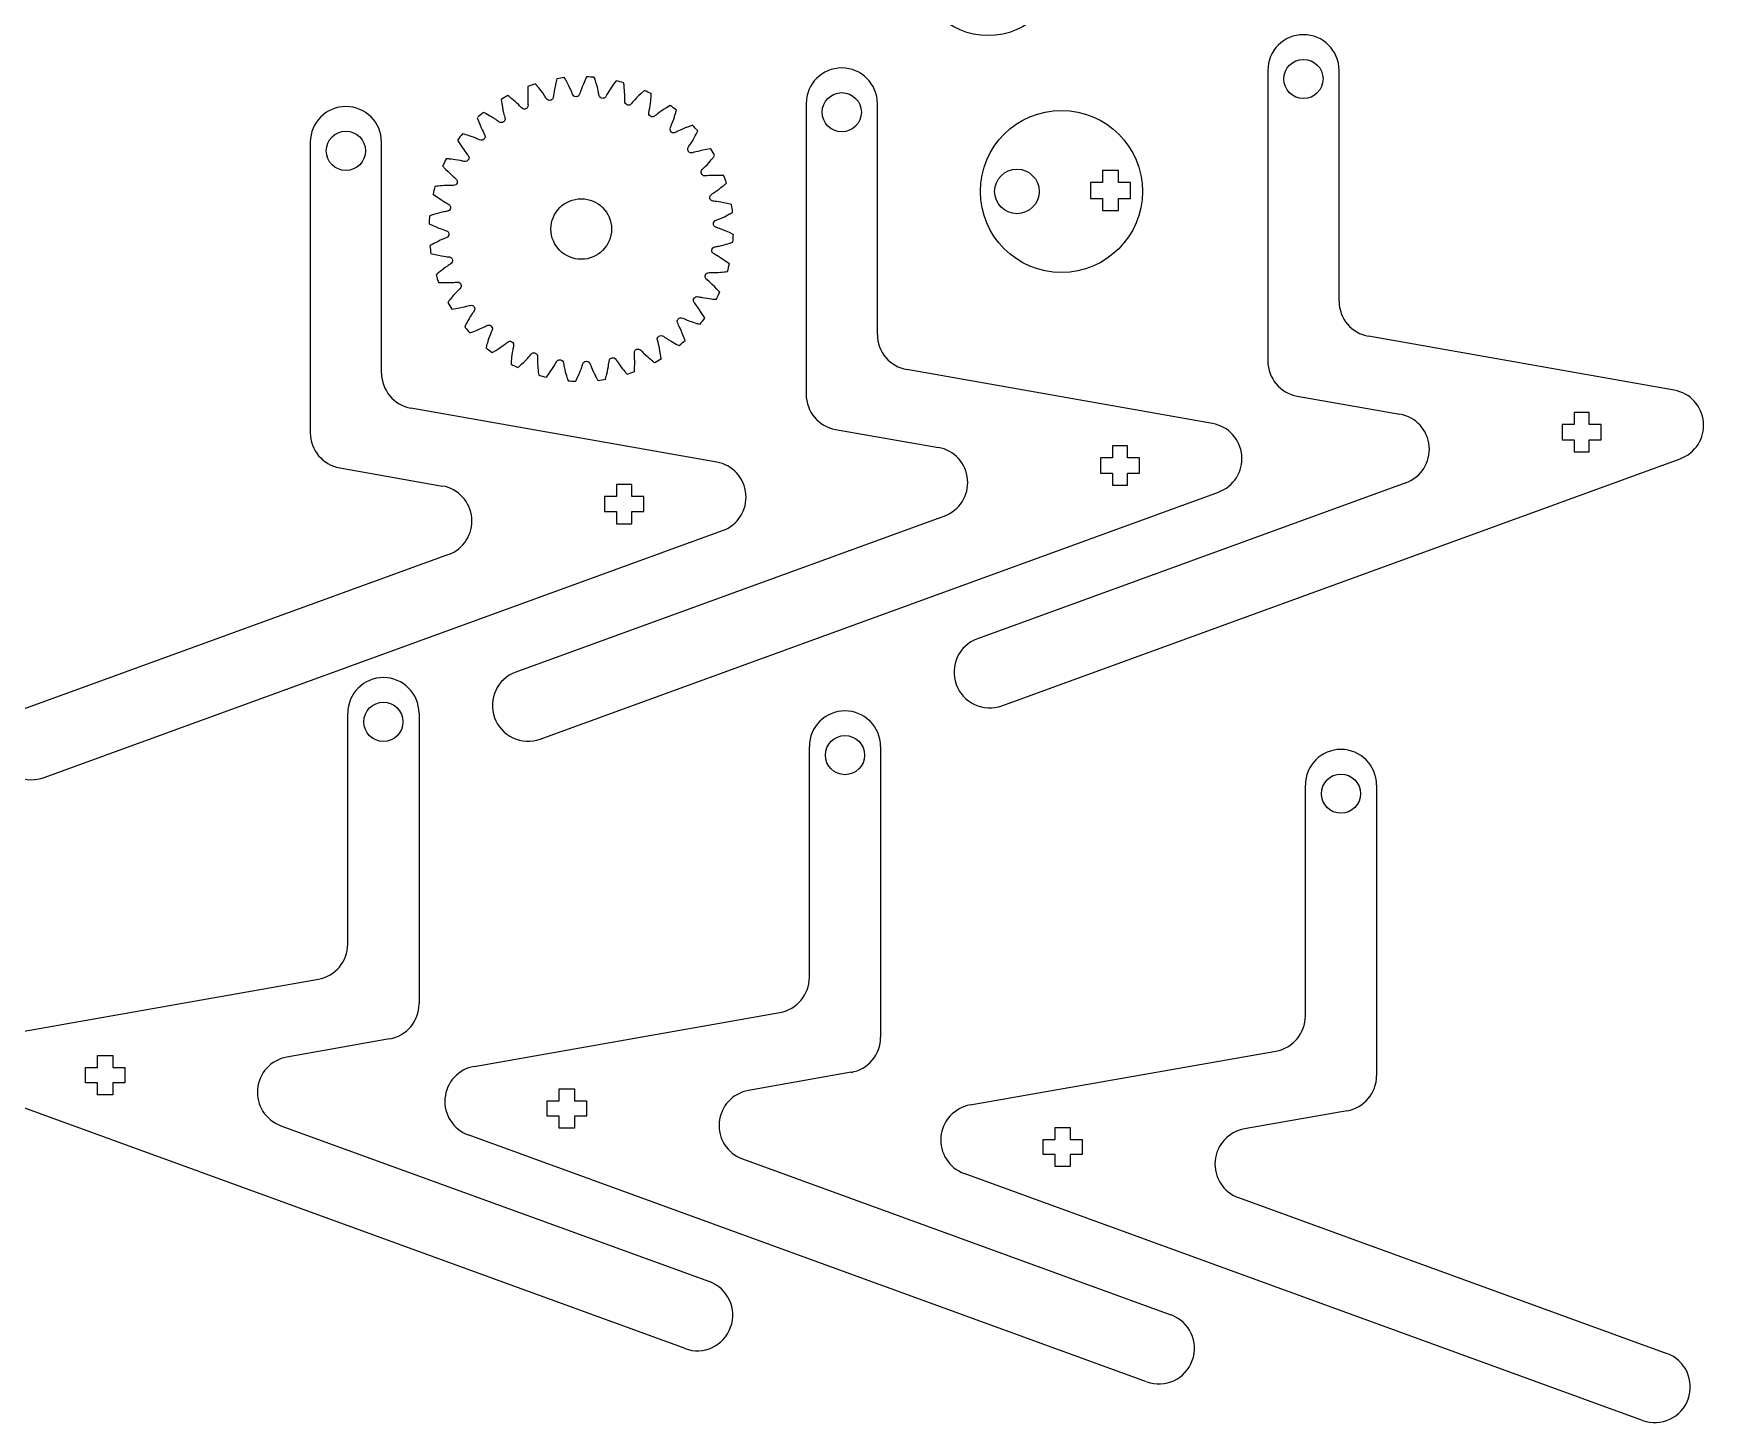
# Model space of a CAD drawing. Header units: millimetres. Extents: x -192 to 283, y -242 to 46.
# Drawn here: x 95.4 to 283, y -217.3 to -61.3 of the extents above; entities that cross this region are included whole.
import ezdxf

# ---------------------------------------------------------------- set-up
doc = ezdxf.new("R2010")
doc.units = ezdxf.units.MM

msp = doc.modelspace()

# ---------------------------------------------------------------- linework, layer by layer
at = {"color": 7, "linetype": 'Continuous'}
for p, q in [((234.04, -65.47), (234.04, -98.11)), ((242.04, -91.4), (242.04, -65.47)), ((182.19, -69.21), (182.19, -101.85)), ((190.19, -95.14), (190.19, -69.21)), ((126.5, -73.54), (126.5, -106.18)), ((134.5, -99.47), (134.5, -73.54)), ((217.26, -76.71), (215.46, -76.71)), ((215.46, -76.71), (215.46, -78.06)), ((217.26, -78.06), (217.26, -76.71)), ((214.11, -78.06), (214.11, -79.86)), ((215.46, -78.06), (214.11, -78.06)), ((218.61, -78.06), (217.26, -78.06)), ((218.61, -79.86), (218.61, -78.06)), ((214.11, -79.86), (215.46, -79.86)), ((215.46, -79.86), (215.46, -81.21)), ((217.26, -81.21), (217.26, -79.86)), ((217.26, -79.86), (218.61, -79.86)), ((215.46, -81.21), (217.26, -81.21)), ((279.67, -101.39), (245.34, -95.34)), ((227.83, -105.13), (193.5, -99.08)), ((237.34, -102.05), (248.88, -104.08)), ((172.14, -109.46), (137.81, -103.41)), ((268.43, -103.91), (268.43, -105.26)), ((270.13, -103.91), (268.43, -103.91)), ((270.13, -105.26), (270.13, -103.91)), ((185.5, -105.79), (197.04, -107.82)), ((267.08, -105.26), (267.08, -106.96)), ((268.43, -105.26), (267.08, -105.26)), ((271.48, -105.26), (270.13, -105.26)), ((271.48, -106.96), (271.48, -105.26)), ((216.59, -107.65), (216.59, -109)), ((218.29, -107.65), (216.59, -107.65)), ((218.29, -109), (218.29, -107.65)), ((267.08, -106.96), (268.43, -106.96)), ((268.43, -106.96), (268.43, -108.31)), ((268.43, -108.31), (270.13, -108.31)), ((270.13, -106.96), (271.48, -106.96)), ((270.13, -108.31), (270.13, -106.96)), ((129.81, -110.12), (141.34, -112.15)), ((204.16, -136.82), (280.34, -109.09)), ((215.24, -109), (215.24, -110.7)), ((216.59, -109), (215.24, -109)), ((219.64, -109), (218.29, -109)), ((219.64, -110.7), (219.64, -109)), ((160.9, -111.98), (160.9, -113.33)), ((162.6, -111.98), (160.9, -111.98)), ((162.6, -113.33), (162.6, -111.98)), ((249.55, -111.78), (201.43, -129.3)), ((215.24, -110.7), (216.59, -110.7)), ((216.59, -110.7), (216.59, -112.05)), ((216.59, -112.05), (218.29, -112.05)), ((218.29, -110.7), (219.64, -110.7)), ((218.29, -112.05), (218.29, -110.7)), ((152.32, -140.56), (228.5, -112.83)), ((159.55, -113.33), (159.55, -115.03)), ((160.9, -113.33), (159.55, -113.33)), ((163.95, -113.33), (162.6, -113.33)), ((163.95, -115.03), (163.95, -113.33)), ((197.71, -115.52), (149.58, -133.04)), ((159.55, -115.03), (160.9, -115.03)), ((160.9, -115.03), (160.9, -116.38)), ((162.6, -115.03), (163.95, -115.03)), ((162.6, -116.38), (162.6, -115.03)), ((96.63, -144.89), (172.81, -117.16)), ((160.9, -116.38), (162.6, -116.38)), ((142.02, -119.85), (93.89, -137.37)), ((130.71, -163.59), (130.71, -137.66)), ((138.71, -137.66), (138.71, -170.3)), ((182.55, -167.33), (182.55, -141.4)), ((190.55, -141.4), (190.55, -174.05)), ((238.25, -171.66), (238.25, -145.73)), ((246.25, -145.73), (246.25, -178.37)), ((93.08, -173.58), (127.41, -167.53)), ((144.92, -177.32), (179.25, -171.27)), ((135.41, -174.24), (123.87, -176.28)), ((102.62, -177.46), (102.62, -176.11)), ((102.62, -176.11), (104.32, -176.11)), ((104.32, -176.11), (104.32, -177.46)), ((200.61, -181.65), (234.94, -175.6)), ((101.27, -179.16), (101.27, -177.46)), ((101.27, -177.46), (102.62, -177.46)), ((104.32, -177.46), (105.67, -177.46)), ((105.67, -177.46), (105.67, -179.16)), ((187.25, -177.98), (175.71, -180.02)), ((102.62, -179.16), (101.27, -179.16)), ((102.62, -180.51), (102.62, -179.16)), ((105.67, -179.16), (104.32, -179.16)), ((104.32, -179.16), (104.32, -180.51)), ((154.46, -181.2), (154.46, -179.85)), ((154.46, -179.85), (156.16, -179.85)), ((156.16, -179.85), (156.16, -181.2)), ((168.59, -209.01), (92.4, -181.28)), ((104.32, -180.51), (102.62, -180.51)), ((153.11, -182.9), (153.11, -181.2)), ((153.11, -181.2), (154.46, -181.2)), ((156.16, -181.2), (157.51, -181.2)), ((157.51, -181.2), (157.51, -182.9)), ((154.46, -182.9), (153.11, -182.9)), ((154.46, -184.25), (154.46, -182.9)), ((157.51, -182.9), (156.16, -182.9)), ((156.16, -182.9), (156.16, -184.25)), ((242.94, -182.31), (231.4, -184.35)), ((123.19, -183.98), (171.32, -201.49)), ((220.43, -212.75), (144.25, -185.02)), ((156.16, -184.25), (154.46, -184.25)), ((208.8, -187.23), (208.8, -185.53)), ((208.8, -185.53), (210.15, -185.53)), ((210.15, -185.53), (210.15, -184.18)), ((210.15, -184.18), (211.85, -184.18)), ((211.85, -184.18), (211.85, -185.53)), ((211.85, -185.53), (213.2, -185.53)), ((213.2, -185.53), (213.2, -187.23)), ((210.15, -187.23), (208.8, -187.23)), ((210.15, -188.58), (210.15, -187.23)), ((213.2, -187.23), (211.85, -187.23)), ((211.85, -187.23), (211.85, -188.58)), ((175.04, -187.72), (223.16, -205.23)), ((276.12, -217.08), (199.94, -189.35)), ((211.85, -188.58), (210.15, -188.58)), ((230.73, -192.05), (278.86, -209.56))]:
    msp.add_line(p, q, dxfattribs=at)
for centre, radius in [((202.63, -53.47), 8.1), ((238.04, -66.44), 2.2), ((186.19, -70.18), 2.2), ((210.86, -79.07), 9.1), ((130.5, -74.51), 2.2), ((205.86, -79.07), 2.5), ((156.93, -83.29), 3.4), ((134.71, -138.63), 2.2), ((186.55, -142.37), 2.2), ((242.25, -146.7), 2.2)]:
    msp.add_circle(centre, radius, dxfattribs=at)
for centre, radius, start, end in [((238.04, -65.47), 4, 90, 180), ((238.04, -65.47), 4, 0, 90), ((186.19, -69.21), 4, 90, 180), ((186.19, -69.21), 4, 0, 90), ((156.93, -83.29), 17.1, 107.5859, 110.4998), ((156.93, -83.29), 17.1, 96.3359, 99.2498), ((156.93, -83.29), 17.1, 85.0859, 87.9998), ((156.93, -83.29), 17.1, 73.8359, 76.7498), ((156.93, -83.29), 17.1, 118.8359, 121.7498), ((156.93, -83.29), 17.1, 62.5859, 65.4998), ((130.5, -73.54), 4, 90, 180), ((130.5, -73.54), 4, 0, 90), ((156.93, -83.29), 17.1, 130.0859, 132.9998), ((156.93, -83.29), 17.1, 51.3359, 54.2498), ((156.93, -83.29), 17.1, 141.3359, 144.2498), ((156.93, -83.29), 17.1, 40.0859, 42.9998), ((156.93, -83.29), 17.1, 28.8359, 31.7498), ((156.93, -83.29), 17.1, 152.5859, 155.4998), ((156.93, -83.29), 17.1, 163.8359, 166.7498), ((156.93, -83.29), 17.1, 17.5859, 20.4998), ((156.93, -83.29), 17.1, 6.3359, 9.2498), ((156.93, -83.29), 17.1, 175.0859, 177.9998), ((156.93, -83.29), 17.1, 355.0859, 357.9998), ((156.93, -83.29), 17.1, 186.3359, 189.2498), ((156.93, -83.29), 17.1, 343.8359, 346.7498), ((156.93, -83.29), 17.1, 197.5859, 200.4998), ((156.93, -83.29), 17.1, 208.8359, 211.7498), ((156.93, -83.29), 17.1, 332.5859, 335.4998), ((246.04, -91.4), 4, 180, 260), ((156.93, -83.29), 17.1, 321.3359, 324.2498), ((156.93, -83.29), 17.1, 220.0859, 222.9998), ((194.19, -95.14), 4, 180, 260), ((156.93, -83.29), 17.1, 231.3359, 234.2498), ((156.93, -83.29), 17.1, 310.0859, 312.9998), ((156.93, -83.29), 17.1, 242.5859, 245.4998), ((156.93, -83.29), 17.1, 287.5859, 290.4998), ((156.93, -83.29), 17.1, 298.8359, 301.7498), ((238.04, -98.11), 4, 180, 260), ((138.5, -99.47), 4, 180, 260), ((156.93, -83.29), 17.1, 253.8359, 256.7498), ((156.93, -83.29), 17.1, 265.0859, 267.9998), ((156.93, -83.29), 17.1, 276.3359, 279.2498), ((186.19, -101.85), 4, 180, 260), ((278.98, -105.33), 4, 290, 80), ((248.18, -108.02), 4, 290, 80), ((130.5, -106.18), 4, 180, 260), ((227.13, -109.07), 4, 290, 80), ((196.34, -111.76), 4, 290, 80), ((171.44, -113.4), 4, 290, 80), ((140.65, -116.09), 4, 290, 80), ((202.79, -133.06), 4, 110, 200), ((150.95, -136.8), 4, 110, 200), ((134.71, -137.66), 4, 90, 180), ((134.71, -137.66), 4, 0, 90), ((202.79, -133.06), 4, 200, 290), ((150.95, -136.8), 4, 200, 290), ((186.55, -141.4), 4, 90, 180), ((186.55, -141.4), 4, 0, 90), ((95.26, -141.13), 4, 200, 290), ((242.25, -145.73), 4, 90, 180), ((242.25, -145.73), 4, 0, 90), ((126.71, -163.59), 4, 280, 0), ((178.55, -167.33), 4, 280, 0), ((134.71, -170.3), 4, 280, 0), ((234.25, -171.66), 4, 280, 0), ((186.55, -174.05), 4, 280, 0), ((124.56, -180.22), 4, 100, 250), ((145.61, -181.26), 4, 100, 250), ((176.41, -183.96), 4, 100, 250), ((242.25, -178.37), 4, 280, 0), ((201.31, -185.59), 4, 100, 250), ((232.1, -188.29), 4, 100, 250), ((169.95, -205.25), 4, 340, 70), ((221.8, -208.99), 4, 340, 70), ((169.95, -205.25), 4, 250, 340), ((277.49, -213.32), 4, 340, 70), ((221.8, -208.99), 4, 250, 340), ((277.49, -213.32), 4, 250, 340)]:
    msp.add_arc(centre, radius, start, end, dxfattribs=at)
for points, knots in [([(150.94, -67.28), (150.88, -68.67), (150.98, -69.35), (150.94, -69.63), (150.73, -69.8), (150.46, -69.85), (150.22, -69.7), (149.77, -69.18), (148.68, -68.31), (149.07, -68.58), (148.68, -68.31)], [0, 0, 0, 0, 0.264202, 0.395366, 0.448112, 0.5, 0.551888, 0.604634, 0.735798, 1, 1, 1, 1]), ([(154.18, -66.41), (153.85, -67.77), (153.82, -68.46), (153.72, -68.72), (153.48, -68.85), (153.21, -68.85), (153, -68.66), (152.66, -68.05), (151.76, -66.99), (152.1, -67.33), (151.76, -66.99)], [0, 0, 0, 0, 0.264198, 0.395363, 0.44811, 0.499998, 0.551886, 0.604633, 0.735797, 1, 1, 1, 1]), ([(157.52, -66.2), (156.94, -67.47), (156.77, -68.14), (156.63, -68.38), (156.36, -68.45), (156.09, -68.4), (155.93, -68.17), (155.72, -67.52), (155.04, -66.3), (155.3, -66.69), (155.04, -66.3)], [0, 0, 0, 0, 0.264196, 0.395361, 0.448108, 0.499996, 0.551884, 0.604632, 0.735796, 1, 1, 1, 1]), ([(160.84, -66.65), (160.02, -67.78), (159.73, -68.4), (159.54, -68.61), (159.27, -68.63), (159.02, -68.52), (158.9, -68.27), (158.82, -67.58), (158.39, -66.26), (158.57, -66.69), (158.39, -66.26)], [0, 0, 0, 0, 0.264199, 0.395363, 0.44811, 0.499998, 0.551886, 0.604633, 0.735797, 1, 1, 1, 1]), ([(164.02, -67.73), (162.99, -68.68), (162.58, -69.24), (162.36, -69.4), (162.09, -69.37), (161.86, -69.22), (161.8, -68.94), (161.85, -68.25), (161.69, -66.87), (161.78, -67.33), (161.69, -66.87)], [0, 0, 0, 0, 0.264198, 0.395362, 0.448109, 0.499997, 0.551885, 0.604632, 0.735797, 1, 1, 1, 1]), ([(147.93, -68.75), (148.14, -70.13), (148.38, -70.78), (148.39, -71.06), (148.21, -71.27), (147.96, -71.37), (147.7, -71.27), (147.16, -70.85), (145.91, -70.21), (146.35, -70.39), (145.91, -70.21)], [0, 0, 0, 0, 0.2642034, 0.395367, 0.4481136, 0.5000012, 0.5518887, 0.6046354, 0.735799, 1, 1, 1, 1]), ([(166.92, -69.41), (165.73, -70.14), (165.21, -70.61), (164.96, -70.73), (164.7, -70.64), (164.51, -70.45), (164.5, -70.17), (164.69, -69.5), (164.8, -68.11), (164.8, -68.59), (164.8, -68.11)], [0, 0, 0, 0, 0.2641971, 0.3953618, 0.4481089, 0.4999969, 0.5518849, 0.604632, 0.7357967, 1, 1, 1, 1]), ([(145.26, -70.79), (145.74, -72.1), (146.1, -72.69), (146.17, -72.96), (146.04, -73.2), (145.81, -73.35), (145.53, -73.3), (144.91, -72.99), (143.57, -72.61), (144.04, -72.7), (143.57, -72.61)], [0, 0, 0, 0, 0.264202, 0.395366, 0.448113, 0.5, 0.551888, 0.604635, 0.735799, 1, 1, 1, 1]), ([(169.43, -71.63), (168.12, -72.11), (167.53, -72.47), (167.26, -72.54), (167.02, -72.4), (166.87, -72.17), (166.92, -71.9), (167.23, -71.28), (167.61, -69.94), (167.52, -70.41), (167.61, -69.94)], [0, 0, 0, 0, 0.264192, 0.395358, 0.448105, 0.499993, 0.551882, 0.604629, 0.735795, 1, 1, 1, 1]), ([(171.47, -74.29), (170.09, -74.51), (169.44, -74.75), (169.16, -74.76), (168.95, -74.58), (168.85, -74.33), (168.95, -74.07), (169.37, -73.52), (170.01, -72.28), (169.83, -72.72), (170.01, -72.28)], [0, 0, 0, 0, 0.264197, 0.395361, 0.448109, 0.499997, 0.551885, 0.604632, 0.735797, 1, 1, 1, 1]), ([(143.05, -73.3), (143.78, -74.49), (144.24, -75), (144.36, -75.26), (144.27, -75.52), (144.08, -75.71), (143.8, -75.72), (143.14, -75.53), (141.75, -75.42), (142.22, -75.42), (141.75, -75.42)], [0, 0, 0, 0, 0.264202, 0.395366, 0.448112, 0.5, 0.551888, 0.604634, 0.735798, 1, 1, 1, 1]), ([(141.36, -76.2), (142.31, -77.23), (142.87, -77.64), (143.03, -77.86), (143, -78.13), (142.85, -78.36), (142.58, -78.42), (141.89, -78.37), (140.5, -78.53), (140.97, -78.44), (140.5, -78.53)], [0, 0, 0, 0, 0.26421, 0.395372, 0.448118, 0.500006, 0.551893, 0.604639, 0.735801, 1, 1, 1, 1]), ([(172.94, -77.3), (171.55, -77.25), (170.86, -77.35), (170.59, -77.31), (170.42, -77.09), (170.37, -76.83), (170.52, -76.59), (171.04, -76.14), (171.91, -75.05), (171.64, -75.44), (171.91, -75.05)], [0, 0, 0, 0, 0.264195, 0.39536, 0.448107, 0.499996, 0.551884, 0.604631, 0.735796, 1, 1, 1, 1]), ([(173.8, -80.54), (172.45, -80.22), (171.76, -80.18), (171.49, -80.09), (171.37, -79.85), (171.37, -79.57), (171.56, -79.37), (172.16, -79.03), (173.23, -78.13), (172.89, -78.46), (173.23, -78.13)], [0, 0, 0, 0, 0.264201, 0.395365, 0.448112, 0.499999, 0.551887, 0.604634, 0.735798, 1, 1, 1, 1]), ([(140.28, -79.37), (141.41, -80.19), (142.03, -80.49), (142.24, -80.68), (142.26, -80.95), (142.16, -81.2), (141.9, -81.31), (141.22, -81.4), (139.89, -81.83), (140.33, -81.64), (139.89, -81.83)], [0, 0, 0, 0, 0.26421, 0.395372, 0.448119, 0.500006, 0.551893, 0.604639, 0.735801, 1, 1, 1, 1]), ([(174.01, -83.89), (172.75, -83.3), (172.08, -83.14), (171.84, -82.99), (171.76, -82.73), (171.82, -82.46), (172.05, -82.3), (172.7, -82.08), (173.92, -81.41), (173.53, -81.67), (173.92, -81.41)], [0, 0, 0, 0, 0.264188, 0.395355, 0.448102, 0.499991, 0.55188, 0.604627, 0.735794, 1, 1, 1, 1]), ([(139.84, -82.7), (141.1, -83.28), (141.77, -83.45), (142.01, -83.59), (142.09, -83.85), (142.03, -84.12), (141.81, -84.28), (141.15, -84.5), (139.93, -85.18), (140.32, -84.91), (139.93, -85.18)], [0, 0, 0, 0, 0.264206, 0.395369, 0.448116, 0.500003, 0.55189, 0.604637, 0.7358, 1, 1, 1, 1]), ([(140.05, -86.04), (141.4, -86.37), (142.09, -86.4), (142.36, -86.49), (142.48, -86.74), (142.48, -87.01), (142.29, -87.21), (141.69, -87.56), (140.62, -88.46), (140.96, -88.12), (140.62, -88.46)], [0, 0, 0, 0, 0.264203, 0.395367, 0.448114, 0.500001, 0.551889, 0.604635, 0.735799, 1, 1, 1, 1]), ([(173.57, -87.21), (172.44, -86.39), (171.82, -86.1), (171.61, -85.91), (171.59, -85.64), (171.69, -85.38), (171.95, -85.27), (172.64, -85.19), (173.96, -84.76), (173.52, -84.94), (173.96, -84.76)], [0, 0, 0, 0, 0.264194, 0.39536, 0.448107, 0.499995, 0.551883, 0.604631, 0.735796, 1, 1, 1, 1]), ([(172.49, -90.38), (171.54, -89.36), (170.98, -88.95), (170.82, -88.72), (170.85, -88.45), (171, -88.22), (171.27, -88.16), (171.96, -88.21), (173.35, -88.05), (172.88, -88.15), (173.35, -88.05)], [0, 0, 0, 0, 0.264197, 0.395362, 0.448109, 0.499997, 0.551885, 0.604632, 0.735797, 1, 1, 1, 1]), ([(140.91, -89.28), (142.3, -89.34), (142.99, -89.23), (143.26, -89.27), (143.43, -89.49), (143.48, -89.76), (143.34, -89.99), (142.81, -90.45), (141.95, -91.54), (142.21, -91.14), (141.95, -91.54)], [0, 0, 0, 0, 0.264214, 0.395376, 0.448122, 0.500009, 0.551895, 0.604641, 0.735803, 1, 1, 1, 1]), ([(142.38, -92.29), (143.76, -92.07), (144.41, -91.84), (144.69, -91.83), (144.9, -92), (145, -92.26), (144.9, -92.52), (144.48, -93.06), (143.84, -94.3), (144.02, -93.86), (143.84, -94.3)], [0, 0, 0, 0, 0.264216, 0.395377, 0.448123, 0.50001, 0.551896, 0.604642, 0.735803, 1, 1, 1, 1]), ([(170.8, -93.28), (170.08, -92.09), (169.61, -91.58), (169.49, -91.33), (169.58, -91.07), (169.77, -90.88), (170.05, -90.87), (170.72, -91.05), (172.11, -91.17), (171.63, -91.17), (172.11, -91.17)], [0, 0, 0, 0, 0.2642, 0.395364, 0.448111, 0.499999, 0.551887, 0.604634, 0.735798, 1, 1, 1, 1]), ([(168.59, -95.8), (168.11, -94.49), (167.75, -93.9), (167.68, -93.63), (167.82, -93.39), (168.04, -93.24), (168.32, -93.28), (168.94, -93.59), (170.28, -93.98), (169.81, -93.88), (170.28, -93.98)], [0, 0, 0, 0, 0.264201, 0.395365, 0.448112, 0.5, 0.551887, 0.604634, 0.735798, 1, 1, 1, 1]), ([(144.42, -94.95), (145.73, -94.47), (146.32, -94.12), (146.59, -94.05), (146.83, -94.18), (146.98, -94.41), (146.93, -94.68), (146.62, -95.3), (146.24, -96.64), (146.33, -96.18), (146.24, -96.64)], [0, 0, 0, 0, 0.26421, 0.395372, 0.448119, 0.500006, 0.551893, 0.604639, 0.735801, 1, 1, 1, 1]), ([(165.92, -97.83), (165.71, -96.46), (165.47, -95.8), (165.46, -95.53), (165.64, -95.32), (165.89, -95.21), (166.15, -95.31), (166.7, -95.74), (167.94, -96.38), (167.5, -96.19), (167.94, -96.38)], [0, 0, 0, 0, 0.2642, 0.395364, 0.448111, 0.499999, 0.551887, 0.604634, 0.735798, 1, 1, 1, 1]), ([(146.93, -97.17), (148.12, -96.44), (148.64, -95.98), (148.89, -95.86), (149.15, -95.94), (149.34, -96.14), (149.35, -96.42), (149.16, -97.08), (149.05, -98.47), (149.05, -98), (149.05, -98.47)], [0, 0, 0, 0, 0.2642135, 0.3953753, 0.4481212, 0.5000081, 0.5518949, 0.6046409, 0.7358026, 1, 1, 1, 1]), ([(149.83, -98.85), (150.86, -97.91), (151.27, -97.35), (151.49, -97.18), (151.77, -97.22), (151.99, -97.37), (152.05, -97.64), (152, -98.33), (152.16, -99.72), (152.07, -99.25), (152.16, -99.72)], [0, 0, 0, 0, 0.264212, 0.395374, 0.44812, 0.500007, 0.551894, 0.60464, 0.735802, 1, 1, 1, 1]), ([(162.91, -99.31), (162.97, -97.92), (162.87, -97.23), (162.91, -96.96), (163.12, -96.79), (163.39, -96.73), (163.63, -96.88), (164.08, -97.41), (165.17, -98.27), (164.78, -98.01), (165.17, -98.27)], [0, 0, 0, 0, 0.264202, 0.395366, 0.448112, 0.5, 0.551888, 0.604635, 0.735798, 1, 1, 1, 1]), ([(153.01, -99.94), (153.83, -98.81), (154.12, -98.18), (154.31, -97.98), (154.58, -97.96), (154.83, -98.06), (154.95, -98.32), (155.03, -99), (155.46, -100.33), (155.28, -99.89), (155.46, -100.33)], [0, 0, 0, 0, 0.26421, 0.395372, 0.448119, 0.500006, 0.551893, 0.604639, 0.735801, 1, 1, 1, 1]), ([(156.33, -100.38), (156.91, -99.12), (157.08, -98.44), (157.22, -98.21), (157.49, -98.13), (157.76, -98.19), (157.92, -98.41), (158.13, -99.07), (158.81, -100.29), (158.55, -99.89), (158.81, -100.29)], [0, 0, 0, 0, 0.264204, 0.395368, 0.448114, 0.500002, 0.551889, 0.604636, 0.735799, 1, 1, 1, 1]), ([(159.67, -100.17), (160, -98.81), (160.03, -98.12), (160.13, -97.86), (160.37, -97.74), (160.65, -97.74), (160.85, -97.93), (161.19, -98.53), (162.09, -99.59), (161.76, -99.26), (162.09, -99.59)], [0, 0, 0, 0, 0.264203, 0.395366, 0.448113, 0.500001, 0.551888, 0.604635, 0.735799, 1, 1, 1, 1])]:
    msp.add_open_spline(points, degree=3, knots=knots, dxfattribs=at)

doc.saveas('drawing.dxf')
